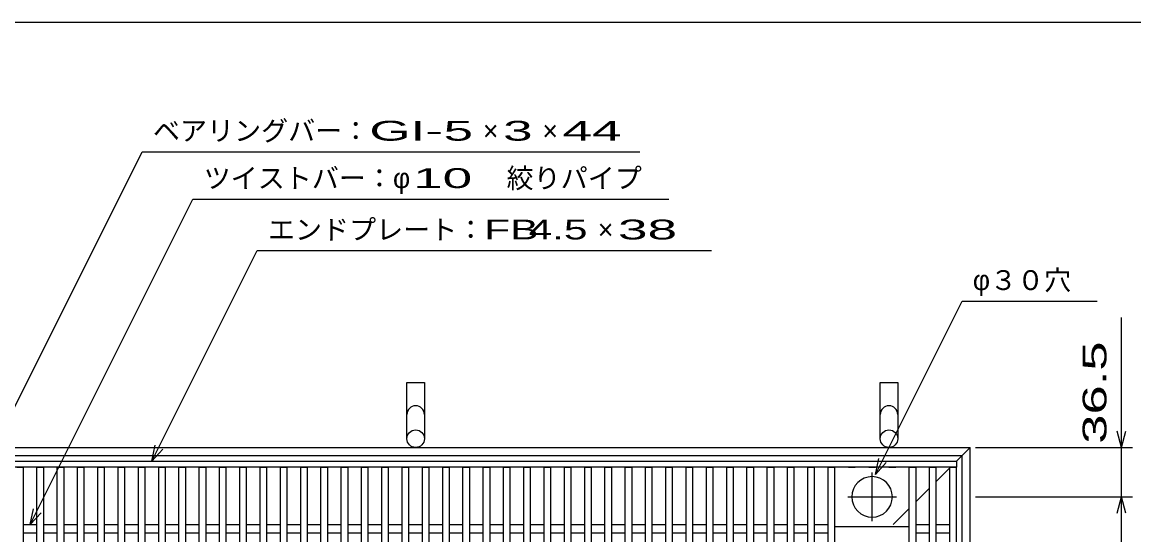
# Model space of a CAD drawing. Units: millimetres, scale not verified. Extents: x -1456 to 1385, y -1026 to 843.
# Drawn here: x -971 to -149, y 464 to 843 of the extents above; entities that cross this region are included whole.
import ezdxf
from ezdxf.enums import TextEntityAlignment as Align

# ---------------------------------------------------------------- set-up
doc = ezdxf.new("R2010")
doc.units = ezdxf.units.MM
doc.header["$LTSCALE"] = 8
doc.linetypes.add('CHAIN', pattern=[18.5, 12, -1.5, 3.5, -1.5])
doc.linetypes.add('DASHED', pattern=[7.5, 6, -1.5])
for name, color, linetype, lineweight in [('0_2', 150, 'Continuous', 25), ('16', 3, 'Continuous', 25), ('19', 6, 'Continuous', 25), ('22', 4, 'Continuous', 25)]:
    doc.layers.add(name, color=color, linetype=linetype, lineweight=lineweight)
doc.styles.add('ベクトル', font='')
doc.styles.get('ベクトル').set_extended_font_data('ベクトル')

msp = doc.modelspace()

# ---------------------------------------------------------------- linework, layer by layer
at = {"layer": '0_2'}
msp.add_line((-1383.2, 842.8), (1384.8, 842.8), dxfattribs=at)
at = {"layer": '16'}
for p, q in [((-1080, 518.5), (-280, 518.5)), ((-280, 518.5), (-280, 514)), ((-280, 514), (-1080, 514)), ((-975, 514), (-970, 514)), ((-970, -277), (-970, 514)), ((-960, -277), (-960, 514)), ((-960, 514), (-955, 514)), ((-955, -277), (-955, 514)), ((-945, -277), (-945, 514)), ((-945, 514), (-940, 514)), ((-940, -277), (-940, 514)), ((-930, -277), (-930, 514)), ((-930, 514), (-925, 514)), ((-925, -277), (-925, 514)), ((-915, -277), (-915, 514)), ((-915, 514), (-910, 514)), ((-910, -277), (-910, 514)), ((-900, -277), (-900, 514)), ((-900, 514), (-895, 514)), ((-895, -277), (-895, 514)), ((-885, -277), (-885, 514)), ((-885, 514), (-880, 514)), ((-880, -277), (-880, 514)), ((-870, -277), (-870, 514)), ((-870, 514), (-865, 514)), ((-865, -277), (-865, 514)), ((-855, -277), (-855, 514)), ((-855, 514), (-850, 514)), ((-850, -277), (-850, 514)), ((-840, -277), (-840, 514)), ((-840, 514), (-835, 514)), ((-835, -277), (-835, 514)), ((-825, -277), (-825, 514)), ((-825, 514), (-820, 514)), ((-820, -277), (-820, 514)), ((-810, -277), (-810, 514)), ((-810, 514), (-805, 514)), ((-805, -277), (-805, 514)), ((-795, -277), (-795, 514)), ((-795, 514), (-790, 514)), ((-790, -277), (-790, 514)), ((-780, -277), (-780, 514)), ((-780, 514), (-775, 514)), ((-775, -277), (-775, 514)), ((-765, -277), (-765, 514)), ((-765, 514), (-760, 514)), ((-760, -277), (-760, 514)), ((-750, -277), (-750, 514)), ((-750, 514), (-745, 514)), ((-745, -277), (-745, 514)), ((-735, -277), (-735, 514)), ((-735, 514), (-730, 514)), ((-730, -277), (-730, 514)), ((-720, -277), (-720, 514)), ((-720, 514), (-715, 514)), ((-715, -277), (-715, 514)), ((-705, -277), (-705, 514)), ((-705, 514), (-700, 514)), ((-700, -277), (-700, 514)), ((-690, -277), (-690, 514)), ((-690, 514), (-685, 514)), ((-685, -277), (-685, 514)), ((-675, -277), (-675, 514)), ((-675, 514), (-670, 514)), ((-670, -277), (-670, 514)), ((-660, -277), (-660, 514)), ((-660, 514), (-655, 514)), ((-655, -277), (-655, 514)), ((-645, -277), (-645, 514)), ((-645, 514), (-640, 514)), ((-640, -277), (-640, 514)), ((-630, -277), (-630, 514)), ((-630, 514), (-625, 514)), ((-625, -277), (-625, 514)), ((-615, -277), (-615, 514)), ((-615, 514), (-610, 514)), ((-610, -277), (-610, 514)), ((-600, -277), (-600, 514)), ((-600, 514), (-595, 514)), ((-595, -277), (-595, 514)), ((-585, -277), (-585, 514)), ((-585, 514), (-580, 514)), ((-580, -277), (-580, 514)), ((-570, -277), (-570, 514)), ((-570, 514), (-565, 514)), ((-565, -277), (-565, 514)), ((-555, -277), (-555, 514)), ((-555, 514), (-550, 514)), ((-550, -277), (-550, 514)), ((-540, -277), (-540, 514)), ((-540, 514), (-535, 514)), ((-535, -277), (-535, 514)), ((-525, -277), (-525, 514)), ((-525, 514), (-520, 514)), ((-520, -277), (-520, 514)), ((-510, -277), (-510, 514)), ((-510, 514), (-505, 514)), ((-505, -277), (-505, 514)), ((-495, -277), (-495, 514)), ((-495, 514), (-490, 514)), ((-490, -277), (-490, 514)), ((-480, -277), (-480, 514)), ((-480, 514), (-475, 514)), ((-475, -277), (-475, 514)), ((-465, -277), (-465, 514)), ((-465, 514), (-460, 514)), ((-460, -277), (-460, 514)), ((-450, -277), (-450, 514)), ((-450, 514), (-445, 514)), ((-445, -277), (-445, 514)), ((-435, -277), (-435, 514)), ((-435, 514), (-430, 514)), ((-430, -277), (-430, 514)), ((-420, -277), (-420, 514)), ((-420, 514), (-415, 514)), ((-415, -277), (-415, 514)), ((-405, -277), (-405, 514)), ((-405, 514), (-400, 514)), ((-400, -277), (-400, 514)), ((-390, -277), (-390, 514)), ((-390, 514), (-385, 514)), ((-385, -277), (-385, 514)), ((-375, -277), (-375, 514)), ((-375, 514), (-370, 514)), ((-370, -277), (-370, 514)), ((-360, 514), (-355, 514)), ((-345, 514), (-340, 514)), ((-330, 514), (-325, 514)), ((-315, -277), (-315, 514)), ((-315, 514), (-310, 514)), ((-310, -277), (-310, 514)), ((-300, -277), (-300, 514)), ((-300, 514), (-295, 514)), ((-295, -277), (-295, 514)), ((-285, -277), (-285, 514)), ((-285, 514), (-280, 514)), ((-280, -277), (-280, 514)), ((-970, 471.5), (-960, 471.5)), ((-955, 471.5), (-945, 471.5)), ((-940, 471.5), (-930, 471.5)), ((-925, 471.5), (-915, 471.5)), ((-910, 471.5), (-900, 471.5)), ((-895, 471.5), (-885, 471.5)), ((-880, 471.5), (-870, 471.5)), ((-865, 471.5), (-855, 471.5)), ((-850, 471.5), (-840, 471.5)), ((-835, 471.5), (-825, 471.5)), ((-820, 471.5), (-810, 471.5)), ((-805, 471.5), (-795, 471.5)), ((-790, 471.5), (-780, 471.5)), ((-775, 471.5), (-765, 471.5)), ((-760, 471.5), (-750, 471.5)), ((-745, 471.5), (-735, 471.5)), ((-730, 471.5), (-720, 471.5)), ((-715, 471.5), (-705, 471.5)), ((-700, 471.5), (-690, 471.5)), ((-685, 471.5), (-675, 471.5)), ((-670, 471.5), (-660, 471.5)), ((-655, 471.5), (-645, 471.5)), ((-640, 471.5), (-630, 471.5)), ((-625, 471.5), (-615, 471.5)), ((-610, 471.5), (-600, 471.5)), ((-595, 471.5), (-585, 471.5)), ((-580, 471.5), (-570, 471.5)), ((-565, 471.5), (-555, 471.5)), ((-550, 471.5), (-540, 471.5)), ((-535, 471.5), (-525, 471.5)), ((-520, 471.5), (-510, 471.5)), ((-505, 471.5), (-495, 471.5)), ((-490, 471.5), (-480, 471.5)), ((-475, 471.5), (-465, 471.5)), ((-460, 471.5), (-450, 471.5)), ((-445, 471.5), (-435, 471.5)), ((-430, 471.5), (-420, 471.5)), ((-415, 471.5), (-405, 471.5)), ((-400, 471.5), (-390, 471.5)), ((-385, 471.5), (-375, 471.5)), ((-370, 470), (-315, 470)), ((-310, 471.5), (-300, 471.5)), ((-295, 471.5), (-285, 471.5)), ((-970, 465.5), (-960, 465.5)), ((-955, 465.5), (-945, 465.5)), ((-940, 465.5), (-930, 465.5)), ((-925, 465.5), (-915, 465.5)), ((-910, 465.5), (-900, 465.5)), ((-895, 465.5), (-885, 465.5)), ((-880, 465.5), (-870, 465.5)), ((-865, 465.5), (-855, 465.5)), ((-850, 465.5), (-840, 465.5)), ((-835, 465.5), (-825, 465.5)), ((-820, 465.5), (-810, 465.5)), ((-805, 465.5), (-795, 465.5)), ((-790, 465.5), (-780, 465.5)), ((-775, 465.5), (-765, 465.5)), ((-760, 465.5), (-750, 465.5)), ((-745, 465.5), (-735, 465.5)), ((-730, 465.5), (-720, 465.5)), ((-715, 465.5), (-705, 465.5)), ((-700, 465.5), (-690, 465.5)), ((-685, 465.5), (-675, 465.5)), ((-670, 465.5), (-660, 465.5)), ((-655, 465.5), (-645, 465.5)), ((-640, 465.5), (-630, 465.5)), ((-625, 465.5), (-615, 465.5)), ((-610, 465.5), (-600, 465.5)), ((-595, 465.5), (-585, 465.5)), ((-580, 465.5), (-570, 465.5)), ((-565, 465.5), (-555, 465.5)), ((-550, 465.5), (-540, 465.5)), ((-535, 465.5), (-525, 465.5)), ((-520, 465.5), (-510, 465.5)), ((-505, 465.5), (-495, 465.5)), ((-490, 465.5), (-480, 465.5)), ((-475, 465.5), (-465, 465.5)), ((-460, 465.5), (-450, 465.5)), ((-445, 465.5), (-435, 465.5)), ((-430, 465.5), (-420, 465.5)), ((-415, 465.5), (-405, 465.5)), ((-400, 465.5), (-390, 465.5)), ((-385, 465.5), (-375, 465.5)), ((-310, 465.5), (-300, 465.5)), ((-295, 465.5), (-285, 465.5))]:
    msp.add_line(p, q, dxfattribs=at)
at = {"layer": '16', "linetype": 'CHAIN'}
for p, q in [((-342.5, 474), (-342.5, 510)), ((-360.5, 492), (-324.5, 492))]:
    msp.add_line(p, q, dxfattribs=at)
at = {"layer": '16'}
for start, end in [(90, 270), (270, 90)]:
    msp.add_arc((-342.5, 492), 15, start, end, dxfattribs=at)
at = {"layer": '19'}
for p, q in [((-686.5, 535), (-686.5, 576.62)), ((-686.5, 576.62), (-673.5, 576.62)), ((-673.5, 576.62), (-673.5, 535)), ((-336.5, 535), (-336.5, 576.62)), ((-336.5, 576.62), (-323.5, 576.62)), ((-323.5, 576.62), (-323.5, 535)), ((-1090, 528.5), (-270, 528.5)), ((-270, -291.5), (-270, 528.5)), ((-1084, 522.5), (-276, 522.5)), ((-276, -285.5), (-276, 522.5))]:
    msp.add_line(p, q, dxfattribs=at)
at = {"layer": '19', "linetype": 'DASHED'}
for p, q in [((-280, 518.5), (-270, 528.5)), ((-295, 503.5), (-285, 513.5)), ((-310, 488.5), (-300, 498.5)), ((-327, 471.5), (-315, 483.5))]:
    msp.add_line(p, q, dxfattribs=at)
at = {"layer": '19'}
for centre in [(-680, 535), (-330, 535)]:
    msp.add_circle(centre, 6.5, dxfattribs=at)
for centre in [(-680, 552.84), (-330, 552.84)]:
    msp.add_arc(centre, 6.5, 0, 180, dxfattribs=at)
at = {"layer": '22'}
for p, q in [((-1045, 421.5), (-882.25, 747)), ((-882.25, 747), (-514.25, 747)), ((-965, 471.5), (-844.75, 712)), ((-844.75, 712), (-492.75, 712)), ((-875, 518.5), (-797.25, 674)), ((-797.25, 674), (-461.25, 674)), ((-340, 508.6), (-276, 636.6)), ((-276, 636.6), (-176, 636.6)), ((-158, 528.5), (-158, 624.5)), ((-158, 528.5), (-161.2, 540.5)), ((-158, 528.5), (-154.8, 540.5)), ((-875, 518.5), (-872.6, 530.18)), ((-875, 518.5), (-867, 527.3)), ((-266, 528.5), (-150, 528.5)), ((-158, 492), (-158, 528.5)), ((-340, 508.6), (-337.6, 520.28)), ((-340, 508.6), (-332, 517.4)), ((-266, 492), (-150, 492)), ((-161.2, 480), (-158, 492)), ((-154.8, 480), (-158, 492)), ((-158, -255), (-158, 492)), ((-965, 471.5), (-962.6, 483.18)), ((-965, 471.5), (-957, 480.3))]:
    msp.add_line(p, q, dxfattribs=at)

# ---------------------------------------------------------------- texts
at = {"layer": '22', "color": 2, "style": 'ベクトル'}
for s, p in [('ベアリングバー：', (-874.25, 762.6)), ('×', (-630.25, 762.6)), ('×', (-586.25, 762.6)), ('ツイストバー：', (-836.75, 727.6)), ('φ', (-696.75, 727.6)), ('絞りパイプ', (-612.75, 727.6)), ('エンドプレート：', (-789.25, 689.6)), ('×', (-545.25, 689.6)), ('φ３０穴', (-268, 652.2))]:
    msp.add_text(s, height=14.66, dxfattribs=at).set_placement(p, align=Align.MIDDLE_LEFT)
for s, width, p in [('GI-', 2, (-714.25, 762.6)), (' 5 ', 2, (-670.25, 762.6)), (' 3 ', 2, (-626.25, 762.6)), (' 44 ', 2, (-582.25, 762.6)), (' 10 ', 2, (-692.75, 727.6)), ('FB', 1.6, (-629.25, 689.6)), (' 4.5 ', 1.6, (-605.25, 689.6)), (' 38 ', 2, (-541.25, 689.6))]:
    msp.add_text(s, height=14.66, dxfattribs=dict(at, width=width)).set_placement(p, align=Align.MIDDLE_LEFT)
at = {"layer": '22', "color": 2, "style": 'ベクトル', "width": 1.65}
msp.add_text(' 36.5 ', height=17.6, rotation=90, dxfattribs=at).set_placement((-178, 520.5), align=Align.MIDDLE_LEFT)

doc.saveas('drawing.dxf')
